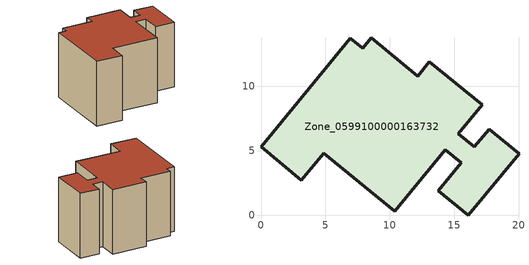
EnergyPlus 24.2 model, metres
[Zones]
Zone_0599100000163732
 floor ground (C_G): 17.68,6.69 20,4.79 16.06,0 13.74,1.91 15.53,4.07 14.29,5.08 10.36,0.31 4.87,4.83 3.13,2.73 0,5.31 6.94,13.74 7.89,12.97 8.56,13.78 12.15,10.79 13.05,11.9 17.15,8.56 15.31,6.32 16.54,5.3 z0
 wall outside (C_F): 17.15,8.56 13.05,11.9 12.15,10.79 8.56,13.78 7.89,12.97 6.94,13.74 0,5.31 3.13,2.73 4.87,4.83 10.36,0.31 14.29,5.08 15.53,4.07 13.74,1.91 16.06,0 20,4.79 17.68,6.69 16.54,5.3 15.31,6.32 17.15,8.56 z0:9.9
 roof outside (C_R): 16.54,5.3 15.31,6.32 17.15,8.56 13.05,11.9 12.15,10.79 8.56,13.78 7.89,12.97 6.94,13.74 0,5.31 3.13,2.73 4.87,4.83 10.36,0.31 14.29,5.08 15.53,4.07 13.74,1.91 16.06,0 20,4.79 17.68,6.69 z9.9
[BUILDING]
Pand.0599100000163732: North Axis=0; Terrain=City; Loads Convergence Tolerance Value=0.04; Temperature Convergence Tolerance Value=0.4; Solar Distribution=FullExterior; Maximum Number of Warmup Days=25; Minimum Number of Warmup Days=1
[Site:Location]
Rotterdam.The.Hague.AP_ZH_NLD Design_Conditions: Latitude=51.96; Longitude=4.45; Time Zone=1; Elevation=-4.5
[SITE:GROUNDTEMPERATURE:BUILDINGSURFACE]
18, 18, 18, 18, 18, 18, 18, 18, 18, 18, 18, 18
[MATERIAL] Thermal Absorptance=0.9; Solar Absorptance=0.7; Visible Absorptance=0.7
Name | Roughness | Thickness | Conductivity | Density | Specific Heat
G.D.1965 | MediumSmooth | 0.15 | 1 | 540 | 1210
F.D.1965 | Rough | 0.3 | 0.857143 | 1920 | 840
R.D.1965 | MediumRough | 0.2 | 0.08 | 1500 | 1000
[CONSTRUCTION]
C_G: G.D.1965
C_F: F.D.1965
C_R: R.D.1965
[ZONE]
Zone_0599100000163732: Type=1; Multiplier=1; Ceiling Height=Autocalculate; Volume=Autocalculate; Floor Area=autocalculate; Part of Total Floor Area=Yes
[ZONEINFILTRATION:DESIGNFLOWRATE]
Infil_Zone_0599100000163732: Zone or ZoneList or Space or SpaceList=Zone_0599100000163732; Schedule=AlwaysOn; Design Flow Rate Calculation Method=Flow/Area; Flow Rate per Floor Area=0.0042; Constant Term Coefficient=1; Temperature Term Coefficient=0; Velocity Term Coefficient=0; Velocity Squared Term Coefficient=0
[HVACTEMPLATE:ZONE:IDEALLOADSAIRSYSTEM]
Zone_0599100000163732: Maximum Heating Supply Air Temperature=50; Minimum Cooling Supply Air Temperature=13; Maximum Heating Supply Air Humidity Ratio=0.0156; Minimum Cooling Supply Air Humidity Ratio=0.0077; Heating Limit=NoLimit; Cooling Limit=NoLimit; Dehumidification Control Type=ConstantSensibleHeatRatio; Cooling Sensible Heat Ratio=0.7; Dehumidification Setpoint=60; Humidification Control Type=None; Humidification Setpoint=30; Outdoor Air Method=None; Outdoor Air Flow Rate per Person=0.00944; Outdoor Air Flow Rate per Zone Floor Area=0; Outdoor Air Flow Rate per Zone=0; Demand Controlled Ventilation Type=None; Outdoor Air Economizer Type=NoEconomizer; Heat Recovery Type=None; Sensible Heat Recovery Effectiveness=0.7; Latent Heat Recovery Effectiveness=0.65
[ZONECONTROL:THERMOSTAT]
ThermostatControl_Zone_0599100000163732: Zone or ZoneList=Zone_0599100000163732; Control Type Schedule=DualSetpointControlType; Control 1=Thermostat_Zone_0599100000163732; Temperature Difference Between Cutout And Setpoint=0
[THERMOSTATSETPOINT:DUALSETPOINT]
Thermostat_Zone_0599100000163732: Heating Setpoint Temperature Schedule=HeatingSetpoint_Zone_0599100000163732; Cooling Setpoint Temperature Schedule=CoolingSetpoint_Zone_0599100000163732
[SCHEDULE:COMPACT]
HeatingSetpoint_Zone_0599100000163732: Through: 12/31, For: AllDays, Until: 24:00, 21
CoolingSetpoint_Zone_0599100000163732: Through: 12/31, For: AllDays, Until: 24:00, 24
DualSetpointControlType: Through: 12/31, For: AllDays, Until: 24:00, 4
AlwaysOn: Through: 12/31, For: AllDays, Until: 24:00, 1
